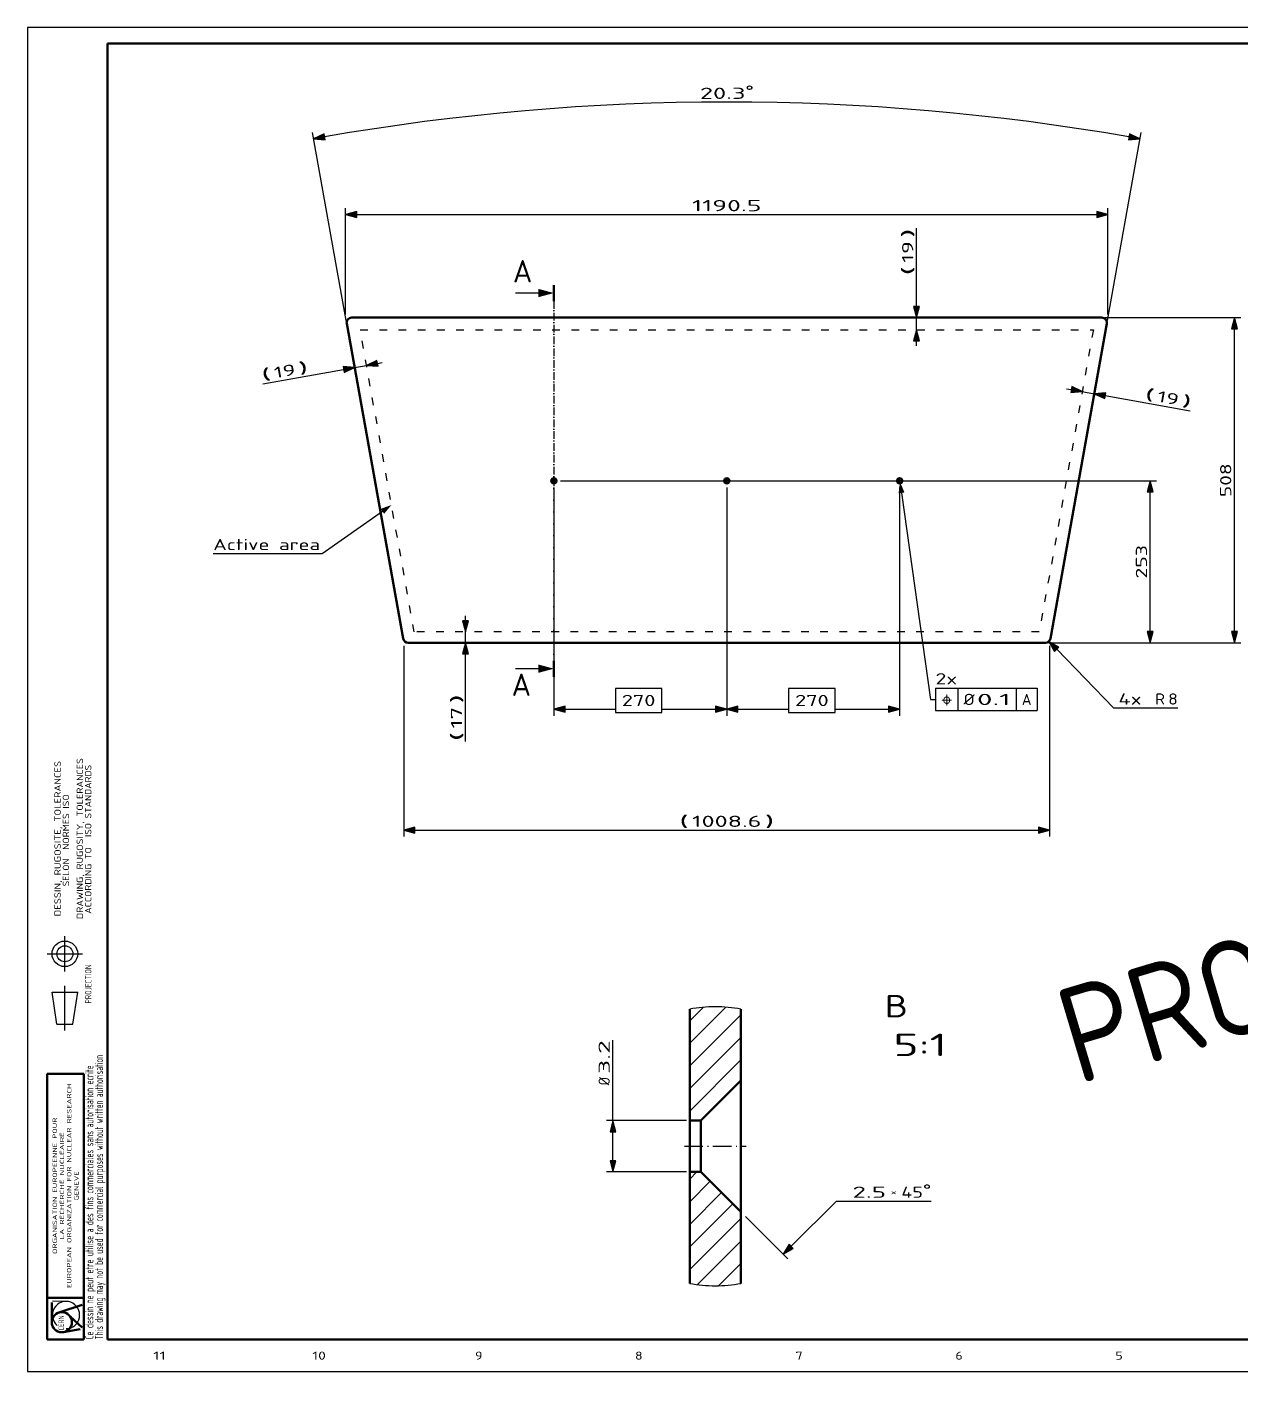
# Model space of a CAD drawing. Extents: x 0 to 594, y -336 to 420.
# Drawn here: x 0 to 379.3, y -7.6 to 420 of the extents above; entities that cross this region are included whole.
import ezdxf
from ezdxf.enums import TextEntityAlignment as Align

# ---------------------------------------------------------------- set-up
doc = ezdxf.new("R2010")
doc.units = 0
doc.linetypes.add('DASHDOT', pattern=[18.5, 12, -3, 0.5, -3])
doc.linetypes.add('DASHSPACE', pattern=[30, 12, -18])
doc.layers.get('0').update_dxf_attribs({"lineweight": 13})
doc.styles.add('GDT', font='gdt.shx')
doc.styles.get("Standard").update_dxf_attribs({"font": 'isocp.shx'})
doc.dimstyles.get("Standard").update_dxf_attribs({"dimtxt": 2.5, "dimasz": 2.5, "dimexe": 1.25, "dimexo": 0.625, "dimtad": 1, "dimtxsty": 'STANDARD', "dimcen": 2.5, "dimadec": 0, "dimazin": 0, "dimtfac": 1, "dimtmove": 0, "dimatfit": 0, "dimfxl": 1, "dimarcsym": 0})

# ---------------------------------------------------------------- blocks, each defined once
blk = doc.blocks.new('*D75')
at = {"color": 7, "lineweight": 25, "transparency": 16777216}
for p, q in [((99.567456, 328.396869), (89.048181, 387.154681)), ((337.339648, 328.396869), (347.858923, 387.154681))]:
    blk.add_line(p, q, dxfattribs=at)
for points in [[(92.659351, 386.715961), (89.400635, 385.18598), (92.987744, 384.881635)], [(343.91936, 384.881635), (347.50647, 385.18598), (344.247754, 386.715961)]]:
    blk.add_lwpolyline(points, close=True, dxfattribs=at)
blk.add_arc((218.453552, -335.668768), 732.315674, 80.122067, 99.877931, dxfattribs=at)
for points in [[(92.659351, 386.715961), (89.400635, 385.18598), (92.659351, 386.715961), (92.987744, 384.881635)], [(343.91936, 384.881635), (347.50647, 385.18598), (343.91936, 384.881635), (344.247754, 386.715961)]]:
    blk.add_solid(points, dxfattribs=at)
for s, width, p, p2 in [('20.3', 1.776077, (210.048173, 397.646918), (224.292265, 397.646918)), ('%%d', 1.62963, (224.292265, 398.346918), (226.858932, 398.346918))]:
    blk.add_text(s, height=3.5, dxfattribs=dict(at, width=width)).set_placement(p, p2, align=Align.FIT)
blk = doc.blocks.new('*D76')
at = {"color": 7, "lineweight": 25, "transparency": 16777216}
for p, q in [((336.588464, 329.294476), (379.049866, 329.294476)), ((377.049866, 231.17182), (377.049866, 325.817133)), ((318.972144, 227.694476), (379.049866, 227.694476))]:
    blk.add_line(p, q, dxfattribs=at)
for points in [[(377.981616, 325.817133), (377.049866, 329.294476), (376.118115, 325.817133)], [(376.118115, 231.17182), (377.049866, 227.694476), (377.981616, 231.17182)]]:
    blk.add_lwpolyline(points, close=True, dxfattribs=at)
for points in [[(377.981616, 325.817133), (377.049866, 329.294476), (377.981616, 325.817133), (376.118115, 325.817133)], [(376.118115, 231.17182), (377.049866, 227.694476), (376.118115, 231.17182), (377.981616, 231.17182)]]:
    blk.add_solid(points, dxfattribs=at)
at = {"color": 7, "lineweight": 25, "transparency": 16777216, "width": 1.539649}
blk.add_text('508', height=3.5, rotation=90, dxfattribs=at).set_placement((376.049866, 273.240424), (376.049866, 283.748529), align=Align.FIT)
blk = doc.blocks.new('*D77')
at = {"color": 7, "lineweight": 25, "transparency": 16777216}
for p, q in [((321.508337, 225.651019), (339.243494, 207.37807)), ((339.243494, 207.37807), (359.362109, 207.37807))]:
    blk.add_line(p, q, dxfattribs=at)
blk.add_lwpolyline([(322.176953, 226.299994), (319.086487, 228.146332), (320.839728, 225.002094)], close=True, dxfattribs=at)
blk.add_solid([(322.176953, 226.299994), (319.086487, 228.146332), (322.176953, 226.299994), (320.839728, 225.002094)], dxfattribs=at)
for s, width, p, p2 in [('4x ', 1.580163, (340.781995, 208.37807), (351.290076, 208.37807)), ('R', 1.33451, (352.290076, 208.37807), (355.326086, 208.37807)), ('8', 1.577162, (356.326086, 208.37807), (359.362122, 208.37807))]:
    blk.add_text(s, height=3.5, dxfattribs=dict(at, width=width)).set_placement(p, p2, align=Align.FIT)
blk = doc.blocks.new('*D78')
at = {"color": 7, "lineweight": 25, "transparency": 16777216}
for p, q in [((164.453552, 276.228461), (164.453552, 204.908197)), ((218.453552, 276.228461), (218.453552, 204.908197)), ((167.930884, 206.908197), (183.663171, 206.908197)), ((198.17124, 206.908197), (214.97622, 206.908197))]:
    blk.add_line(p, q, dxfattribs=at)
for points in [[(183.663171, 213.408197), (183.663171, 205.908197), (198.17124, 205.908197), (198.17124, 213.408197)], [(167.930884, 207.839984), (164.453552, 206.908197), (167.930884, 205.976459)], [(214.97622, 205.976459), (218.453552, 206.908197), (214.97622, 207.839984)]]:
    blk.add_lwpolyline(points, close=True, dxfattribs=at)
for points in [[(167.930884, 207.839984), (164.453552, 206.908197), (167.930884, 207.839984), (167.930884, 205.976459)], [(214.97622, 205.976459), (218.453552, 206.908197), (214.97622, 205.976459), (214.97622, 207.839984)]]:
    blk.add_solid(points, dxfattribs=at)
at = {"color": 7, "lineweight": 25, "transparency": 16777216, "width": 1.539022}
blk.add_text('270', height=3.5, dxfattribs=at).set_placement((185.663171, 207.908197), (196.17124, 207.908197), align=Align.FIT)
blk = doc.blocks.new('*D79')
at = {"color": 7, "lineweight": 25, "transparency": 16777216}
for p, q in [((218.453552, 276.228461), (218.453552, 204.908197)), ((272.453552, 276.228461), (272.453552, 204.908197)), ((221.930885, 206.908197), (237.788538, 206.908197)), ((252.296606, 206.908197), (268.976221, 206.908197))]:
    blk.add_line(p, q, dxfattribs=at)
for points in [[(237.788538, 213.408197), (237.788538, 205.908197), (252.296606, 205.908197), (252.296606, 213.408197)], [(221.930885, 207.839984), (218.453552, 206.908197), (221.930885, 205.976459)], [(268.976221, 205.976459), (272.453552, 206.908197), (268.976221, 207.839984)]]:
    blk.add_lwpolyline(points, close=True, dxfattribs=at)
for points in [[(221.930885, 207.839984), (218.453552, 206.908197), (221.930885, 207.839984), (221.930885, 205.976459)], [(268.976221, 205.976459), (272.453552, 206.908197), (268.976221, 205.976459), (268.976221, 207.839984)]]:
    blk.add_solid(points, dxfattribs=at)
at = {"color": 7, "lineweight": 25, "transparency": 16777216, "width": 1.539022}
blk.add_text('270', height=3.5, dxfattribs=at).set_placement((239.788538, 207.908197), (250.296606, 207.908197), align=Align.FIT)
blk = doc.blocks.new('*D80')
at = {"color": 7, "lineweight": 25, "transparency": 16777216}
for p, q in [((166.51955, 278.294476), (352.728394, 278.294476)), ((350.728394, 231.17182), (350.728394, 274.817133)), ((318.972144, 227.694476), (352.728394, 227.694476))]:
    blk.add_line(p, q, dxfattribs=at)
for points in [[(351.660144, 274.817133), (350.728394, 278.294476), (349.796643, 274.817133)], [(349.796643, 231.17182), (350.728394, 227.694476), (351.660144, 231.17182)]]:
    blk.add_lwpolyline(points, close=True, dxfattribs=at)
for points in [[(351.660144, 274.817133), (350.728394, 278.294476), (351.660144, 274.817133), (349.796643, 274.817133)], [(349.796643, 231.17182), (350.728394, 227.694476), (349.796643, 231.17182), (351.660144, 231.17182)]]:
    blk.add_solid(points, dxfattribs=at)
at = {"color": 7, "lineweight": 25, "transparency": 16777216, "width": 1.507625}
blk.add_text('253', height=3.5, rotation=90, dxfattribs=at).set_placement((349.728394, 247.740424), (349.728394, 258.248529), align=Align.FIT)
blk = doc.blocks.new('*D81')
at = {"color": 7, "lineweight": 25, "transparency": 16777216}
for p, q in [((99.406763, 330.294476), (99.406763, 363.546576)), ((337.500342, 330.294476), (337.500342, 363.546576)), ((102.884094, 361.546576), (334.02301, 361.546576))]:
    blk.add_line(p, q, dxfattribs=at)
for points in [[(102.884094, 362.478314), (99.406763, 361.546576), (102.884094, 360.614838)], [(334.02301, 360.614838), (337.500342, 361.546576), (334.02301, 362.478314)]]:
    blk.add_lwpolyline(points, close=True, dxfattribs=at)
for points in [[(102.884094, 362.478314), (99.406763, 361.546576), (102.884094, 362.478314), (102.884094, 360.614838)], [(334.02301, 360.614838), (337.500342, 361.546576), (334.02301, 360.614838), (334.02301, 362.478314)]]:
    blk.add_solid(points, dxfattribs=at)
at = {"color": 7, "lineweight": 25, "transparency": 16777216, "width": 1.883086}
blk.add_text('1190.5', height=3.5, dxfattribs=at).set_placement((207.595483, 362.546576), (229.311621, 362.546576), align=Align.FIT)
blk = doc.blocks.new('*D82')
at = {"color": 7, "lineweight": 25, "transparency": 16777216}
for p, q in [((117.595972, 226.694476), (117.595972, 167.154926)), ((319.311133, 226.694476), (319.311133, 167.154926)), ((121.073303, 169.154926), (315.833801, 169.154926))]:
    blk.add_line(p, q, dxfattribs=at)
for points in [[(121.073303, 170.086713), (117.595972, 169.154926), (121.073303, 168.223187)], [(315.833801, 168.223187), (319.311133, 169.154926), (315.833801, 170.086713)]]:
    blk.add_lwpolyline(points, close=True, dxfattribs=at)
for points in [[(121.073303, 170.086713), (117.595972, 169.154926), (121.073303, 170.086713), (121.073303, 168.223187)], [(315.833801, 168.223187), (319.311133, 169.154926), (315.833801, 168.223187), (315.833801, 170.086713)]]:
    blk.add_solid(points, dxfattribs=at)
for s, width, p, p2 in [('(', 3.469741, (203.55946, 170.154926), (206.595483, 170.154926)), ('1008.6', 1.772945, (207.595483, 170.154926), (229.311621, 170.154926)), (')', 3.475213, (230.311621, 170.154926), (233.347644, 170.154926))]:
    blk.add_text(s, height=3.5, dxfattribs=dict(at, width=width)).set_placement(p, p2, align=Align.FIT)
blk = doc.blocks.new('*D83')
at = {"color": 7, "lineweight": 25, "transparency": 16777216}
for p, q in [((324.584338, 307.085101), (326.083179, 306.816791)), ((329.506079, 306.203949), (333.246619, 305.53432)), ((336.669531, 304.921527), (363.192603, 300.173138))]:
    blk.add_line(p, q, dxfattribs=at)
for points in [[(325.91897, 305.899603), (329.506079, 306.203949), (326.247375, 307.733929)], [(336.833728, 305.838666), (333.246619, 305.53432), (336.505322, 304.00434)]]:
    blk.add_lwpolyline(points, close=True, dxfattribs=at)
for points in [[(325.91897, 305.899603), (329.506079, 306.203949), (325.91897, 305.899603), (326.247375, 307.733929)], [(336.833728, 305.838666), (333.246619, 305.53432), (336.833728, 305.838666), (336.505322, 304.00434)]]:
    blk.add_solid(points, dxfattribs=at)
for s, rotation, width, p, p2 in [('(', 349.84937273, 3.469739, (348.757056, 303.773431), (351.745557, 303.238373)), ('19', 349.84960673, 1.725111, (352.729907, 303.062201), (359.395972, 301.868744)), (')', 349.84937273, 3.475211, (360.380322, 301.692523), (363.368823, 301.157465))]:
    blk.add_text(s, height=3.5, rotation=rotation, dxfattribs=dict(at, width=width)).set_placement(p, p2, align=Align.FIT)
blk = doc.blocks.new('*D84')
at = {"color": 7, "lineweight": 25, "transparency": 16777216}
for p, q in [((277.719879, 332.77182), (277.719879, 357.243109)), ((277.719879, 325.494476), (277.719879, 329.294476)), ((277.719879, 320.494476), (277.719879, 322.017133))]:
    blk.add_line(p, q, dxfattribs=at)
for points in [[(276.788135, 332.77182), (277.719879, 329.294476), (278.65163, 332.77182)], [(278.65163, 322.017133), (277.719879, 325.494476), (276.788135, 322.017133)]]:
    blk.add_lwpolyline(points, close=True, dxfattribs=at)
for points in [[(276.788135, 332.77182), (277.719879, 329.294476), (276.788135, 332.77182), (278.65163, 332.77182)], [(278.65163, 322.017133), (277.719879, 325.494476), (278.65163, 322.017133), (276.788135, 322.017133)]]:
    blk.add_solid(points, dxfattribs=at)
for s, width, p, p2 in [(')', 3.475227, (276.719879, 354.207123), (276.719879, 357.243158)), ('19', 1.725115, (276.719879, 346.435052), (276.719879, 353.207123)), ('(', 3.469754, (276.719879, 342.399017), (276.719879, 345.435052))]:
    blk.add_text(s, height=3.5, rotation=90, dxfattribs=dict(at, width=width)).set_placement(p, p2, align=Align.FIT)
blk = doc.blocks.new('*D85')
at = {"color": 7, "lineweight": 25, "transparency": 16777216}
for p, q in [((73.552832, 308.58808), (98.772839, 313.103168)), ((102.195752, 313.715961), (105.936279, 314.385638)), ((109.35918, 314.998431), (110.85802, 315.266742))]:
    blk.add_line(p, q, dxfattribs=at)
for points in [[(98.937036, 312.186029), (102.195752, 313.715961), (98.60863, 314.020355)], [(109.194983, 315.91557), (105.936279, 314.385638), (109.523389, 314.081244)]]:
    blk.add_lwpolyline(points, close=True, dxfattribs=at)
for points in [[(98.937036, 312.186029), (102.195752, 313.715961), (98.937036, 312.186029), (98.60863, 314.020355)], [(109.194983, 315.91557), (105.936279, 314.385638), (109.194983, 315.91557), (109.523389, 314.081244)]]:
    blk.add_solid(points, dxfattribs=at)
for s, rotation, width, p, p2 in [('(', 10.15062727, 3.469739, (73.376611, 309.572455), (76.365112, 310.107513)), ('19', 10.15039476, 1.725111, (77.349463, 310.283685), (84.015527, 311.477142)), (')', 10.15064585, 3.475212, (84.99989, 311.653314), (87.988391, 312.188373))]:
    blk.add_text(s, height=3.5, rotation=rotation, dxfattribs=dict(at, width=width)).set_placement(p, p2, align=Align.FIT)
blk = doc.blocks.new('*D86')
at = {"color": 7, "lineweight": 25, "transparency": 16777216}
for p, q in [((136.813898, 234.57182), (136.813898, 236.094476)), ((136.813898, 227.694476), (136.813898, 231.094476)), ((136.813898, 196.864789), (136.813898, 224.217133))]:
    blk.add_line(p, q, dxfattribs=at)
for points in [[(135.882153, 234.57182), (136.813898, 231.094476), (137.745648, 234.57182)], [(137.745648, 224.217133), (136.813898, 227.694476), (135.882153, 224.217133)]]:
    blk.add_lwpolyline(points, close=True, dxfattribs=at)
for points in [[(135.882153, 234.57182), (136.813898, 231.094476), (135.882153, 234.57182), (137.745648, 234.57182)], [(137.745648, 224.217133), (136.813898, 227.694476), (137.745648, 224.217133), (135.882153, 224.217133)]]:
    blk.add_solid(points, dxfattribs=at)
for s, width, p, p2 in [(')', 3.475228, (135.813898, 208.672845), (135.813898, 211.708881)), ('17', 1.84274, (135.813898, 200.900775), (135.813898, 207.672845)), ('(', 3.469754, (135.813898, 196.86474), (135.813898, 199.900775))]:
    blk.add_text(s, height=3.5, rotation=90, dxfattribs=dict(at, width=width)).set_placement(p, p2, align=Align.FIT)
blk = doc.blocks.new('*D101')
at = {"color": 7, "lineweight": 25, "transparency": 16777216}
for p, q in [((182.921467, 78.36718), (182.921467, 103.488029)), ((205.873245, 78.36718), (180.921466, 78.36718)), ((182.921467, 65.843987), (182.921467, 74.889397)), ((205.873245, 62.366203), (180.921466, 62.366203))]:
    blk.add_line(p, q, dxfattribs=at)
for points in [[(183.853216, 74.889397), (182.921467, 78.36718), (181.98972, 74.889397)], [(181.98972, 65.843987), (182.921467, 62.366203), (183.853216, 65.843987)]]:
    blk.add_lwpolyline(points, close=True, dxfattribs=at)
for points in [[(183.853216, 74.889397), (182.921467, 78.36718), (183.853216, 74.889397), (181.98972, 74.889397)], [(181.98972, 65.843987), (182.921467, 62.366203), (181.98972, 65.843987), (183.853216, 65.843987)]]:
    blk.add_solid(points, dxfattribs=at)
for s, width, p, p2 in [('3.2', 1.864672, (181.921468, 92.980217), (181.921468, 103.488029)), ('%%c', 0.977493, (181.921468, 89.413322), (181.921468, 91.97924))]:
    blk.add_text(s, height=3.5, rotation=90, dxfattribs=dict(at, width=width)).set_placement(p, p2, align=Align.FIT)
blk = doc.blocks.new('BLOCK13')
at = {"color": 7, "lineweight": 25, "width": 1.749887}
blk.add_text(' 5', height=2.5, dxfattribs=at).set_placement((337.831421, 3.690562), (342.16861, 3.690562), align=Align.FIT)
blk = doc.blocks.new('BLOCK14')
at = {"color": 7, "lineweight": 25, "width": 1.735559}
blk.add_text(' 6', height=2.5, dxfattribs=at).set_placement((287.831421, 3.690562), (292.16861, 3.690562), align=Align.FIT)
blk = doc.blocks.new('BLOCK15')
at = {"color": 7, "lineweight": 25, "width": 1.826178}
blk.add_text(' 7', height=2.5, dxfattribs=at).set_placement((237.831406, 3.690562), (242.168579, 3.690562), align=Align.FIT)
blk = doc.blocks.new('BLOCK16')
at = {"color": 7, "lineweight": 25, "width": 1.826178}
blk.add_text(' 8', height=2.5, dxfattribs=at).set_placement((187.831406, 3.690562), (192.168579, 3.690562), align=Align.FIT)
blk = doc.blocks.new('BLOCK17')
at = {"color": 7, "lineweight": 25, "width": 1.698199}
blk.add_text(' 9', height=2.5, dxfattribs=at).set_placement((137.831406, 3.690562), (142.168579, 3.690562), align=Align.FIT)
blk = doc.blocks.new('BLOCK18')
at = {"color": 7, "lineweight": 25, "width": 1.793721}
blk.add_text(' 10', height=2.5, dxfattribs=at).set_placement((86.747116, 3.690562), (93.252884, 3.690562), align=Align.FIT)
blk = doc.blocks.new('BLOCK19')
at = {"color": 7, "lineweight": 25, "width": 2.081844}
blk.add_text(' 11', height=2.5, dxfattribs=at).set_placement((36.747116, 3.690562), (43.25288, 3.690562), align=Align.FIT)
blk = doc.blocks.new('BLOCK56')
at = {"color": 7, "lineweight": 25, "width": 1.248109}
blk.add_text('NORMES ISO', height=2, rotation=90, dxfattribs=at).set_placement((13.04495, 163.000015), (13.04495, 180.348724), align=Align.FIT)
blk = doc.blocks.new('BLOCK57')
at = {"color": 7, "lineweight": 25, "width": 1.175925}
blk.add_text('ISO STANDARDS', height=2, rotation=90.00000508, dxfattribs=at).set_placement((19.982868, 167.000015), (19.982866, 189.553329), align=Align.FIT)
blk = doc.blocks.new('BLOCK58')
at = {"color": 7, "lineweight": 25, "width": 0.873675}
blk.add_text('PROJECTION', height=2, rotation=90, dxfattribs=at).set_placement((20.028679, 114.982063), (20.028679, 127.126152), align=Align.FIT)
blk = doc.blocks.new('BLOCK59')
at = {"color": 7, "lineweight": 25, "width": 1.272325}
blk.add_text('DESSIN, RUGOSITE, TOLERANCES', height=2, rotation=90.00000236, dxfattribs=at).set_placement((10.438618, 142.211807), (10.438616, 190.788177), align=Align.FIT)
blk = doc.blocks.new('BLOCK60')
at = {"color": 7, "lineweight": 25, "width": 1.188267}
blk.add_text('SELON', height=2, rotation=90, dxfattribs=at).set_placement((13.04495, 151.600021), (13.04495, 160.274368), align=Align.FIT)
blk = doc.blocks.new('BLOCK61')
at = {"color": 7, "lineweight": 25, "width": 1.221763}
blk.add_text('DRAWING, RUGOSITY, TOLERANCES', height=2, rotation=90.00000228, dxfattribs=at).set_placement((17.377953, 141.344376), (17.377951, 191.655624), align=Align.FIT)
blk = doc.blocks.new('BLOCK62')
at = {"color": 7, "lineweight": 25, "width": 1.23186}
blk.add_text('ACCORDING TO', height=2, rotation=90, dxfattribs=at).set_placement((19.982868, 143.000015), (19.982868, 163.818451), align=Align.FIT)
blk = doc.blocks.new('BLOCK63')
at = {"color": 7, "lineweight": 25, "width": 1.520448}
blk.add_text('GENEVE', height=1.35, rotation=90, dxfattribs=at).set_placement((15.990597, 53.432953), (15.990597, 62.567043), align=Align.FIT)
blk = doc.blocks.new('BLOCK64')
at = {"color": 7, "lineweight": 25, "width": 0.973962}
blk.add_text('CERN', height=1.7, rotation=90, dxfattribs=at).set_placement((11.435402, 12.8), (11.435402, 17.518848), align=Align.FIT)
blk = doc.blocks.new('BLOCK65')
at = {"color": 7, "lineweight": 25, "width": 0.732561}
blk.add_text('Ce dessin ne peut etre utilise a des fins commerciales sans autorisation ecrite', height=2.5, rotation=90.00000268, dxfattribs=at).set_placement((20.613356, 10), (20.613352, 95.659264), align=Align.FIT)
blk = doc.blocks.new('BLOCK66')
at = {"color": 7, "lineweight": 25, "width": 0.70288}
blk.add_text('This drawing may not be used for commercial purposes without written authorisation', height=2.5, rotation=90.00000258, dxfattribs=at).set_placement((23.613356, 10), (23.613352, 98.912155), align=Align.FIT)
blk = doc.blocks.new('BLOCK67')
at = {"color": 7, "lineweight": 25, "width": 1.559242}
blk.add_text('ORGANISATION EUROPEENNE POUR', height=1.35, rotation=90.00000269, dxfattribs=at).set_placement((9.240597, 36.687115), (9.240595, 79.312881), align=Align.FIT)
blk = doc.blocks.new('BLOCK68')
at = {"color": 7, "lineweight": 25, "width": 1.616198}
blk.add_text('LA RECHERCHE NUCLEAIRE', height=1.35, rotation=90.00000342, dxfattribs=at).set_placement((11.490597, 41.254166), (11.490595, 74.745834), align=Align.FIT)
blk = doc.blocks.new('BLOCK69')
at = {"color": 7, "lineweight": 25, "width": 1.555402}
blk.add_text('EUROPEAN ORGANIZATION FOR NUCLEAR RESEARCH', height=1.35, rotation=90.00000269, dxfattribs=at).set_placement((13.740598, 26.030663), (13.740595, 89.969337), align=Align.FIT)
blk = doc.blocks.new('BLOCK74')
at = {"color": 7, "lineweight": 25}
for p, q in [((-294.148132, 3255.452637), (-330, 3255.452637)), ((-294.148132, 2668.547363), (-330, 2668.547363))]:
    blk.add_line(p, q, dxfattribs=at)
at = {"color": 7, "lineweight": 50}
for p, q in [((-270, 3267.952637), (-270, 3242.952637)), ((-270, 2656.047363), (-270, 2681.047363))]:
    blk.add_line(p, q, dxfattribs=at)
at = {"color": 7, "linetype": 'DASHDOT', "lineweight": 25}
blk.add_line((-270, 3242.952637), (-270, 2681.047363), dxfattribs=at)
at = {"color": 7, "lineweight": 25}
for points in [[(-294.148132, 3248.982178), (-270, 3255.452637), (-294.148132, 3261.923096)], [(-294.148132, 2662.076904), (-270, 2668.547363), (-294.148132, 2675.017822)]]:
    blk.add_solid(points, dxfattribs=at)
at = {"color": 7, "lineweight": 25, "width": 1.15658}
for p, p2 in [((-334, 3272.000244), (-303.639771, 3272.000244)), ((-336.000031, 2626), (-305.639801, 2626))]:
    blk.add_text('A', height=35.000003, dxfattribs=at).set_placement(p, p2, align=Align.FIT)
blk = doc.blocks.new('BLOCK75')
at = {"color": 7, "lineweight": 25}
blk.add_lwpolyline([(-537.748413, 2914.365967), (-632.018799, 2847.766113), (-802.000061, 2847.766113)], dxfattribs=at)
blk.add_solid([(-535.060303, 2910.561035), (-523.548096, 2924.398438), (-540.436584, 2918.171143)], dxfattribs=at)
at = {"color": 7, "lineweight": 25, "width": 1.406048}
blk.add_text('Active area', height=17.500002, dxfattribs=at).set_placement((-802.000061, 2853.717041), (-635.018799, 2853.717041), align=Align.FIT)
blk = doc.blocks.new('BLOCK76')
at = {"color": 7, "linetype": 'DASHDOT', "lineweight": 25, "ltscale": 0.266499}
blk.add_line((275.329987, 2962), (264.670013, 2962), dxfattribs=at)
at = {"color": 7, "linetype": 'DASHDOT', "lineweight": 25, "ltscale": 0.266504}
blk.add_line((270, 2967.330078), (270, 2956.669922), dxfattribs=at)
blk = doc.blocks.new('BLOCK77')
at = {"color": 7, "linetype": 'DASHDOT', "lineweight": 25, "ltscale": 0.266499}
blk.add_line((-264.670013, 2962), (-275.329987, 2962), dxfattribs=at)
at = {"color": 7, "linetype": 'DASHDOT', "lineweight": 25, "ltscale": 0.266504}
blk.add_line((-270, 2967.330078), (-270, 2956.669922), dxfattribs=at)
blk = doc.blocks.new('BLOCK78')
at = {"color": 7, "linetype": 'DASHDOT', "lineweight": 25, "ltscale": 0.2665}
blk.add_line((5.33, 2962), (-5.33, 2962), dxfattribs=at)
at = {"color": 7, "linetype": 'DASHDOT', "lineweight": 25, "ltscale": 0.266504}
blk.add_line((0, 2967.330078), (0, 2956.669922), dxfattribs=at)
blk = doc.blocks.new('BLOCK79')
at = {"color": 7, "lineweight": 25}
for p, q in [((326.000031, 2638.000244), (326.000031, 2603.000244)), ((326.000031, 2638.000244), (484.72052, 2638.000244)), ((361.000031, 2638.000244), (361.000031, 2603.000244)), ((452.040405, 2638.000244), (452.040405, 2603.000244)), ((484.72052, 2638.000244), (484.72052, 2603.000244)), ((326.000031, 2603.000244), (484.72052, 2603.000244))]:
    blk.add_line(p, q, dxfattribs=at)
blk.add_lwpolyline([(272.962891, 2943.281738), (318.000031, 2620.500244), (326.000031, 2620.500244)], dxfattribs=at)
blk.add_solid([(277.576935, 2943.925537), (270.560242, 2960.501465), (268.348846, 2942.637939)], dxfattribs=at)
for s, width, p, p2 in [('2x', 1.547896, (326.000031, 2643.951172), (359.86026, 2643.951172)), ('%%c', 1.333333, (369.750031, 2611.750244), (387.250031, 2611.750244)), ('0.1', 2.22393, (390.750031, 2611.750244), (443.290375, 2611.750244)), ('A', 1.15658, (460.790375, 2611.750244), (475.97049, 2611.750244))]:
    blk.add_text(s, height=17.500002, dxfattribs=dict(at, width=width)).set_placement(p, p2, align=Align.FIT)
at = {"color": 7, "lineweight": 25, "style": 'GDT', "width": 0.626866}
blk.add_text('j', height=17.500002, dxfattribs=at).set_placement((334.750031, 2611.750244), (352.250031, 2611.750244), align=Align.FIT)
blk = doc.blocks.new('BLOCK80')
at = {"color": 7, "lineweight": 50}
for p, q in [((-593.549333, 3207.590194), (-505.467742, 2715.590194)), ((-585.674535, 3217), (585.674535, 3217)), ((505.467742, 2715.590194), (593.549333, 3207.590194)), ((-497.592944, 2709), (497.592944, 2709))]:
    blk.add_line(p, q, dxfattribs=at)
at = {"color": 7, "linetype": 'DASHSPACE', "lineweight": 25}
for p, q in [((-488.029303, 2726), (-572.530342, 3198)), ((-572.530342, 3198), (572.530342, 3198)), ((572.530342, 3198), (488.029303, 2726)), ((488.029303, 2726), (-488.029303, 2726))]:
    blk.add_line(p, q, dxfattribs=at)
at = {"color": 7, "lineweight": 50}
for centre, radius in [((-270, 2962), 4.1), ((-270, 2962), 1.6), ((0, 2962), 4.1), ((0, 2962), 1.6), ((270, 2962), 4.1), ((270, 2962), 1.6)]:
    blk.add_circle(centre, radius, dxfattribs=at)
for centre, start, end in [((-585.674535, 3209), 90, 190.15), ((585.674535, 3209), 349.85, 450), ((-497.592944, 2717), 190.15, 270), ((497.592944, 2717), 270, 349.85)]:
    blk.add_arc(centre, 8, start, end, dxfattribs=at)
blk = doc.blocks.new('BLOCK87')
at = {"color": 7, "lineweight": 25}
for s, width, p, p2 in [('  B', 1.794694, (10, 2970.057373), (13.643229, 2970.057373)), ('  5:1', 2.017291, (10, 2967.636475), (16.072046, 2967.636475))]:
    blk.add_text(s, height=1.4, dxfattribs=dict(at, width=width)).set_placement(p, p2, align=Align.FIT)
blk = doc.blocks.new('BLOCK88')
at = {"color": 7, "lineweight": 25}
for p, q in [((6.336682, 2955.746826), (9.167977, 2958.578125)), ((9.167977, 2958.578125), (15.087334, 2958.578125)), ((3.482843, 2957.617188), (6.127723, 2954.972168))]:
    blk.add_line(p, q, dxfattribs=at)
blk.add_lwpolyline([(6.20488, 2955.878662), (5.84488, 2955.255127), (6.468418, 2955.615234)], close=True, dxfattribs=at)
blk.add_solid([(6.20488, 2955.878662), (5.84488, 2955.255127), (6.20488, 2955.878662), (6.468418, 2955.615234)], dxfattribs=at)
for s, height, width, p, p2 in [('%%d', 0.7, 1.629629, (14.574001, 2958.918213), (15.087334, 2958.918213)), ('2.5', 0.7, 1.886556, (10.167977, 2958.778076), (12.269591, 2958.778076)), ('×', 0.35, 0.952381, (12.569592, 2958.953125), (12.919592, 2958.953125)), ('45', 0.7, 1.390572, (13.219591, 2958.778076), (14.574001, 2958.778076))]:
    blk.add_text(s, height=height, dxfattribs=dict(at, width=width)).set_placement(p, p2, align=Align.FIT)
blk = doc.blocks.new('BLOCK89')
at = {"color": 7, "lineweight": 50}
for p, q in [((0, 2970.567709), (0, 2963.6)), ((3.2, 2970.567615), (3.2, 2966.1)), ((0.7, 2963.6), (3.2, 2966.1)), ((3.2, 2960.034355), (3.2, 2966.1)), ((0, 2961.232919), (0, 2963.6)), ((0.7, 2963.6), (0, 2963.6)), ((0.7, 2963.6), (0.7, 2961.232919)), ((0, 2960.4), (0, 2961.232919)), ((0.7, 2961.232919), (0.7, 2960.4)), ((0, 2960.4), (0, 2953.432291)), ((0.7, 2960.4), (0, 2960.4)), ((0.7, 2960.4), (3.2, 2957.9)), ((3.2, 2957.9), (3.2, 2960.034355)), ((3.2, 2957.9), (3.2, 2953.432385))]:
    blk.add_line(p, q, dxfattribs=at)
at = {"color": 7, "linetype": 'DASHDOT', "lineweight": 25}
for start, end in [(79.420261, 100.576395), (259.423605, 280.579739)]:
    blk.add_arc((1.59975, 2962), 8.715781, start, end, dxfattribs=at)
blk = doc.blocks.new('BLOCK90')
at = {"color": 7, "lineweight": 25}
for p, q in [((0, 2968.434326), (2.254699, 2970.688965)), ((0, 2969.848389), (0.832719, 2970.681152)), ((0, 2967.02002), (3.2, 2970.219971)), ((0, 2965.605957), (3.2, 2968.805908)), ((0, 2964.19165), (3.2, 2967.391602))]:
    blk.add_line(p, q, dxfattribs=at)
blk = doc.blocks.new('BLOCK91')
at = {"color": 7, "lineweight": 25}
for p, q in [((0, 2959.948975), (0.451014, 2960.399902)), ((0, 2958.534668), (1.282614, 2959.817383)), ((0, 2957.120605), (1.989721, 2959.110352)), ((0, 2955.706299), (2.696827, 2958.403076)), ((0, 2954.292236), (3.2, 2957.492188)), ((0.480063, 2953.35791), (3.2, 2956.077881)), ((1.825731, 2953.289551), (3.2, 2954.663818))]:
    blk.add_line(p, q, dxfattribs=at)

msp = doc.modelspace()

# ---------------------------------------------------------------- linework, layer by layer
at = {"color": 7, "lineweight": 25}
for p, q in [((594, 420), (0, 420)), ((0, 420), (0, 0)), ((11.7084, 125.000511), (11.7084, 136.000511)), ((6.2084, 130.500511), (17.2084, 130.500511)), ((11.7084, 106.501), (11.7084, 120.501)), ((9.2084, 108.500559), (7.7084, 118.500559)), ((7.7084, 118.500559), (15.7084, 118.500559)), ((14.2084, 108.500559), (15.7084, 118.500559)), ((9.2084, 108.500559), (14.2084, 108.500559)), ((12.077865, 21.873238), (7.872521, 22.001836)), ((0, 0), (594, 0))]:
    msp.add_line(p, q, dxfattribs=at)
at = {"color": 7, "lineweight": 70}
for p, q in [((584, 415), (25, 415)), ((25, 415), (25, 10)), ((6.1635, 93), (17.6635, 93)), ((6.1635, 10), (6.1635, 93)), ((17.6635, 10), (17.6635, 93)), ((6.1635, 23), (17.6635, 23)), ((6.1635, 10), (17.6635, 10)), ((25, 10), (584, 10))]:
    msp.add_line(p, q, dxfattribs=at)
at = {"color": 7, "linetype": 'DASHDOT', "lineweight": 25, "ltscale": 0.480075}
msp.add_line((205.270495, 70.366692), (224.473495, 70.366692), dxfattribs=at)
at = {"color": 7, "lineweight": 50}
for p, q in [((7.610012, 21.505402), (7.610012, 15.379418)), ((9.865101, 18.399622), (17.1635, 20.79393)), ((17.1635, 13.748262), (13.368324, 17.145546)), ((16.533405, 13.198829), (11.307004, 12.277273))]:
    msp.add_line(p, q, dxfattribs=at)
at = {"color": 7, "lineweight": 25}
for radius in [4, 2.5]:
    msp.add_circle((11.7084, 130.500511), radius, dxfattribs=at)
at = {"color": 7, "lineweight": 50}
msp.add_circle((10.760012, 15.379418), 3.15, dxfattribs=at)
at = {"color": 7, "lineweight": 25}
msp.add_arc((12.0775, 17.623), 4.25, 269.863122, 589.756076, dxfattribs=at)

# ---------------------------------------------------------------- block references
at = {"lineweight": 0}
for name, p, xscale, yscale, zscale in [('BLOCK74', (218.453552, -314.105524), 0.2, 0.2, 0.2), ('BLOCK80', (218.453552, -314.105524), 0.2, 0.2, 0.2), ('BLOCK77', (218.453552, -314.105524), 0.2, 0.2, 0.2), ('BLOCK78', (218.453552, -314.105524), 0.2, 0.2, 0.2), ('BLOCK76', (218.453552, -314.105524), 0.2, 0.2, 0.2), ('BLOCK79', (218.453552, -314.105524), 0.2, 0.2, 0.2), ('BLOCK75', (218.453552, -314.105524), 0.2, 0.2, 0.2), ('BLOCK87', (206.873245, -14739.633308), 5, 5, 5), ('BLOCK89', (206.873245, -14739.633308), 5, 5, 5), ('BLOCK90', (206.873245, -14739.633308), 5, 5, 5), ('BLOCK91', (206.873245, -14739.633308), 5, 5, 5), ('BLOCK88', (206.873245, -14739.633308), 5, 5, 5)]:
    msp.add_blockref(name, p, dxfattribs=dict(at, xscale=xscale, yscale=yscale, zscale=zscale))
for name in ['BLOCK59', 'BLOCK61', 'BLOCK57', 'BLOCK56', 'BLOCK62', 'BLOCK60', 'BLOCK58', 'BLOCK66', 'BLOCK65', 'BLOCK69', 'BLOCK67', 'BLOCK68', 'BLOCK63', 'BLOCK64', 'BLOCK19', 'BLOCK18', 'BLOCK17', 'BLOCK16', 'BLOCK15', 'BLOCK14', 'BLOCK13']:
    msp.add_blockref(name, (0, 0), dxfattribs=at)

# ---------------------------------------------------------------- texts
at = {"insert": (319.389512, 118.205469), "char_height": 30, "attachment_point": 1, "rotation": 16.63057765}
msp.add_mtext_dynamic_manual_height_columns('PROVISIONAL', width=118.97133166, gutter_width=12.5, heights=[0], dxfattribs=at)

# ---------------------------------------------------------------- dimensions: what is measured, and where the dimension line sits
at = {"color": 0, "lineweight": 0}
dim = msp.add_angular_dim_2l(base=(261.67189, 395.370501), line1=((218.453552, -335.668768), (337.163419, 327.412515)), line2=((218.453552, -335.668768), (99.743686, 327.412515)), dimstyle='STANDARD', override={"dimtxsty": 'STANDARD'}, dxfattribs=at)
dim.commit()
dim.dimension.update_dxf_attribs({"geometry": '*D75', "text_midpoint": (218.453552, 396.6469), "dimtype": 162})
for base, p1, p2, angle, picture, middle, dimtype in [((337.500342, 361.546576), (99.406763, 329.294476), (337.500342, 329.294476), 0, '*D81', (218.453552, 361.546576), 161), ((377.049866, 227.694476), (335.588459, 329.294476), (317.972141, 227.694476), 269.998569, '*D76', (377.049866, 278.494476), 160), ((350.728394, 227.694476), (165.519552, 278.294476), (317.972141, 227.694476), 269.998569, '*D80', (350.728394, 252.994476), 160), ((164.453552, 206.908212), (218.453552, 277.228476), (164.453552, 277.228476), 180, '*D78', (190.917206, 206.908212), 161), ((218.453552, 206.908212), (272.453552, 277.228476), (218.453552, 277.228476), 180, '*D79', (245.042572, 206.908212), 161)]:
    dim = msp.add_linear_dim(base=base, p1=p1, p2=p2, angle=angle, dimstyle='STANDARD', override={"dimlfac": 5, "dimtxsty": 'STANDARD'}, dxfattribs=at)
    dim.commit()
    dim.dimension.update_dxf_attribs({"geometry": picture, "text_midpoint": middle, "dimtype": dimtype, "oblique_angle": 89.999523})
for base, p1, p2, angle, text, override, picture, middle in [((277.71988, 325.494476), (279.71988, 329.294476), (279.71988, 325.494476), 270, '(<>)', {"dimlfac": 5, "dimtxsty": 'STANDARD'}, '*D84', (277.71988, 349.821088)), ((102.195746, 313.715968), (105.583823, 316.354325), (101.843294, 315.684667), 190.14999971, '(<>)', {"dimlfac": 5, "dimtxsty": 'STANDARD'}, '*D85', (80.858723, 309.896051)), ((329.506085, 306.203959), (333.599066, 307.503), (329.858537, 308.172658), 169.85000029, '(<>)', {"dimlfac": 5, "dimtxsty": 'STANDARD'}, '*D83', (355.886714, 301.481097)), ((136.813899, 231.094476), (134.813899, 227.694476), (134.813899, 231.094476), 90, '(<>)', {"dimlfac": 5, "dimtxsty": 'STANDARD'}, '*D86', (136.813899, 204.28681)), ((319.311135, 169.154944), (117.595969, 227.694476), (319.311135, 227.694476), 0, '(<>)', {"dimlfac": 5, "dimtxsty": 'STANDARD'}, '*D82', (218.453552, 169.154944)), ((182.921467, 78.366692), (206.873245, 62.366692), (206.873245, 78.366692), 90, '%%c<>', {"dimlfac": 0.2, "dimtxsty": 'STANDARD'}, '*D101', (182.921467, 96.450433))]:
    dim = msp.add_linear_dim(base=base, p1=p1, p2=p2, angle=angle, text=text, dimstyle='STANDARD', override=override, dxfattribs=at)
    dim.commit()
    dim.dimension.update_dxf_attribs({"geometry": picture, "text_midpoint": middle, "dimtype": 161, "oblique_angle": 89.999523})
dim = msp.add_radius_dim(center=(317.972141, 229.294476), mpoint=(319.08649, 228.146335), text='4x <>', dimstyle='STANDARD', override={"dimlfac": 5, "dimtxsty": 'STANDARD'}, dxfattribs=at)
dim.commit()
dim.dimension.update_dxf_attribs({"geometry": '*D77', "text_midpoint": (343.121689, 203.382274), "dimtype": 164})

doc.saveas('drawing.dxf')
